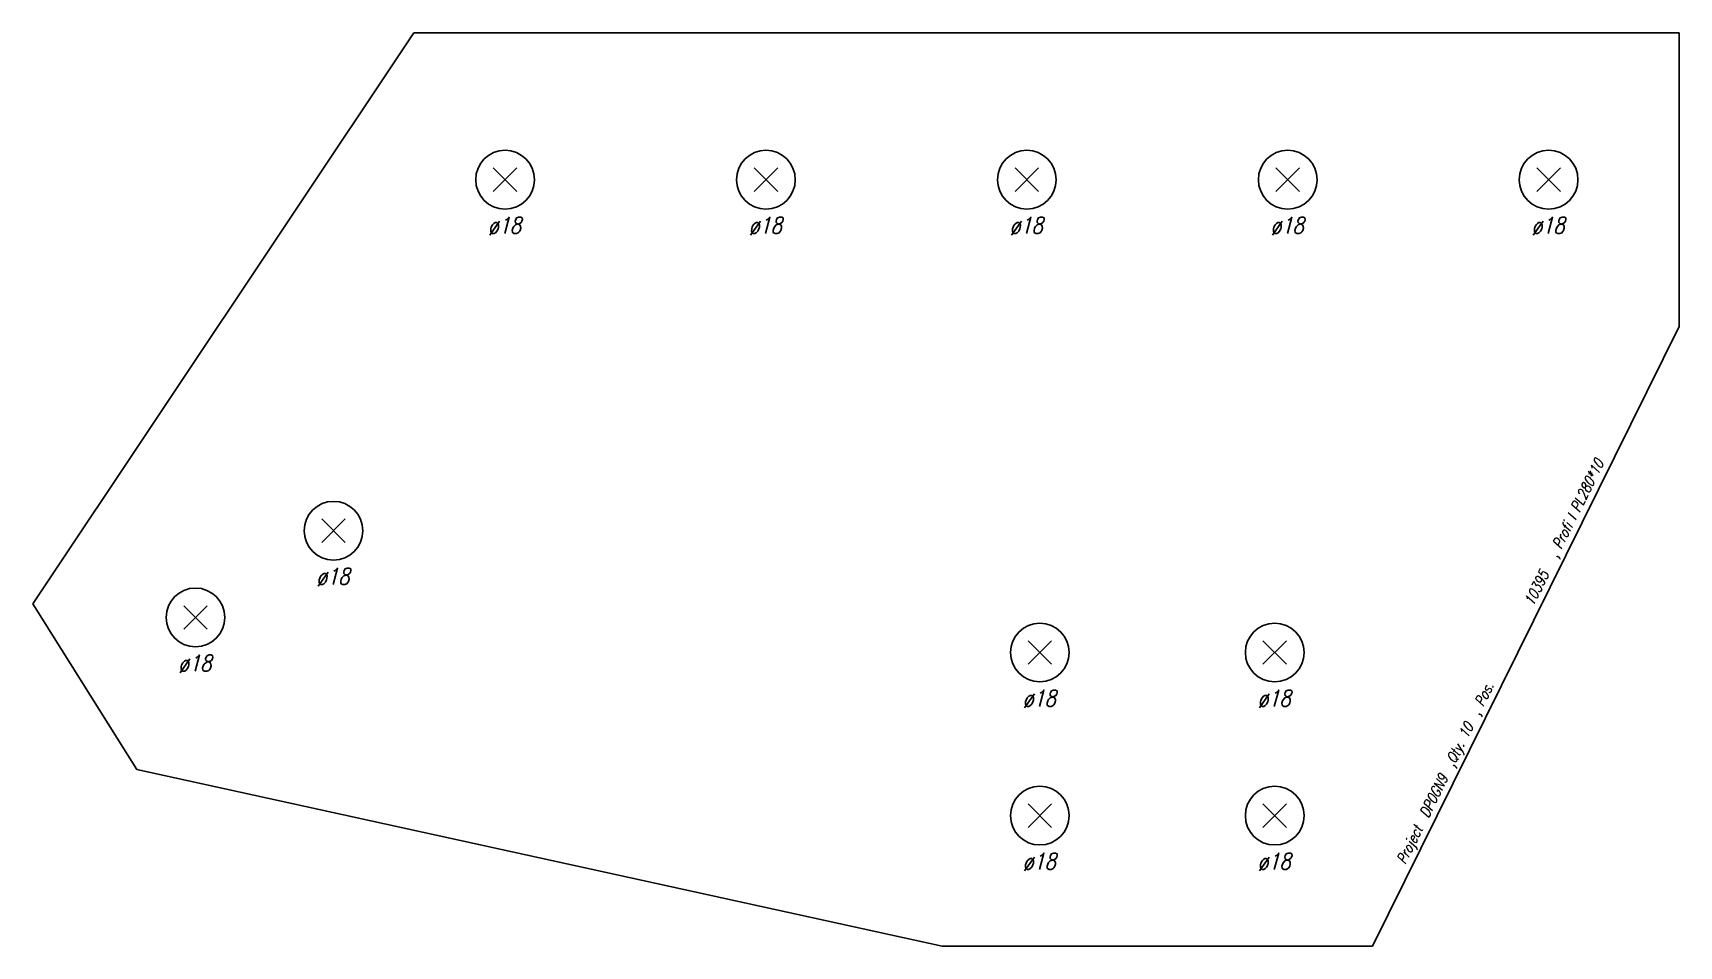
# Model space of a CAD drawing. Extents: x 0 to 505, y -140 to 140.
import ezdxf

# ---------------------------------------------------------------- set-up
doc = ezdxf.new("R2010")
doc.units = 0
doc.header["$LTSCALE"] = 10
for name, color, linetype in [('BEZ_SCHRAUBEN', 7, 'CONTINUOUS'), ('SCHRAUBEN', 7, 'CONTINUOUS'), ('TEILE', 7, 'CONTINUOUS'), ('UNTERSCHRIFT', 7, 'CONTINUOUS')]:
    doc.layers.add(name, color=color, linetype=linetype)
doc.styles.get("Standard").update_dxf_attribs({"font": 'ROMANS'})

msp = doc.modelspace()

# ---------------------------------------------------------------- linework, layer by layer
at = {"layer": 'SCHRAUBEN', "color": 6}
for p, q in [((148.371994, 98.599632), (141.171997, 91.399643)), ((141.171997, 98.599632), (148.371994, 91.399643)), ((228.371979, 98.599632), (221.171967, 91.399643)), ((221.171967, 98.599632), (228.371979, 91.399643)), ((308.371979, 98.599632), (301.171967, 91.399643)), ((301.171967, 98.599632), (308.371979, 91.399643)), ((388.371948, 98.599632), (381.171936, 91.399643)), ((381.171936, 98.599632), (388.371948, 91.399643)), ((468.371948, 98.599632), (461.171936, 91.399643)), ((461.171936, 98.599632), (468.371948, 91.399643)), ((95.770737, -9.033163), (88.570747, -16.233162)), ((88.570747, -9.033163), (95.770737, -16.233162)), ((53.427929, -35.624245), (46.227928, -42.824245)), ((46.227928, -35.624249), (53.427929, -42.824245)), ((312.371918, -46.400024), (305.171906, -53.600025)), ((305.171906, -46.400024), (312.371918, -53.600025)), ((384.371887, -46.400024), (377.171875, -53.600025)), ((377.171875, -46.400024), (384.371887, -53.600025)), ((312.371918, -96.400024), (305.171906, -103.600014)), ((305.171906, -96.400024), (312.371918, -103.600014)), ((384.371887, -96.400024), (377.171875, -103.600014)), ((377.171875, -96.400024), (384.371887, -103.600014))]:
    msp.add_line(p, q, dxfattribs=at)
at = {"layer": 'SCHRAUBEN', "color": 2}
for centre, radius in [((144.772003, 94.999634), 8.999985), ((224.771973, 94.999634), 9), ((304.771973, 94.999634), 9), ((384.771973, 94.999634), 9), ((464.771973, 94.999634), 9), ((92.170746, -12.633162), 8.999992), ((49.827927, -39.224247), 9.000004), ((308.771912, -50.000023), 9), ((380.771851, -50.000023), 9.000031), ((308.771912, -100.000015), 9), ((380.771851, -100.000015), 9.000031)]:
    msp.add_circle(centre, radius, dxfattribs=at)
at = {"layer": 'TEILE', "color": 2}
for p, q in [((-0.000023, -35.09219), (116.755844, 140)), ((116.755844, 140), (504.771973, 140)), ((504.771973, 140), (504.771973, 49.999634)), ((504.771973, 49.999634), (410.772339, -140.000015)), ((31.909222, -85.903481), (-0.000023, -35.09219)), ((278.7724, -140.000015), (31.909222, -85.903481)), ((410.772339, -140.000015), (278.7724, -140.000015))]:
    msp.add_line(p, q, dxfattribs=at)

# ---------------------------------------------------------------- texts
at = {"layer": 'BEZ_SCHRAUBEN', "color": 2, "oblique": 15, "width": 0.8}
for p in [(136.771988, 78.499634), (216.772003, 78.499634), (296.772003, 78.499634), (376.771973, 78.499634), (456.771973, 78.499634), (84.170746, -29.133163), (41.827927, -55.724243), (300.771912, -66.500023), (372.771881, -66.500023), (300.771912, -116.500015), (372.771881, -116.500015)]:
    msp.add_text(' ø18', height=5, dxfattribs=at).set_placement(p)
at = {"layer": 'UNTERSCHRIFT', "color": 2, "oblique": 15, "width": 0.800001}
for s, height, rotation, p in [('  , Profi l PL280*10', 3.249996, 63.676708, (465.779419, -24.304953)), ('10395', 3.249996, 63.676712, (460.014771, -35.95694)), ('Project  DP0GN9  ,Qty. 10  , Pos. ', 3.249995, 63.676701, (420.815125, -115.19043))]:
    msp.add_text(s, height=height, rotation=rotation, dxfattribs=at).set_placement(p)

doc.saveas('drawing.dxf')
